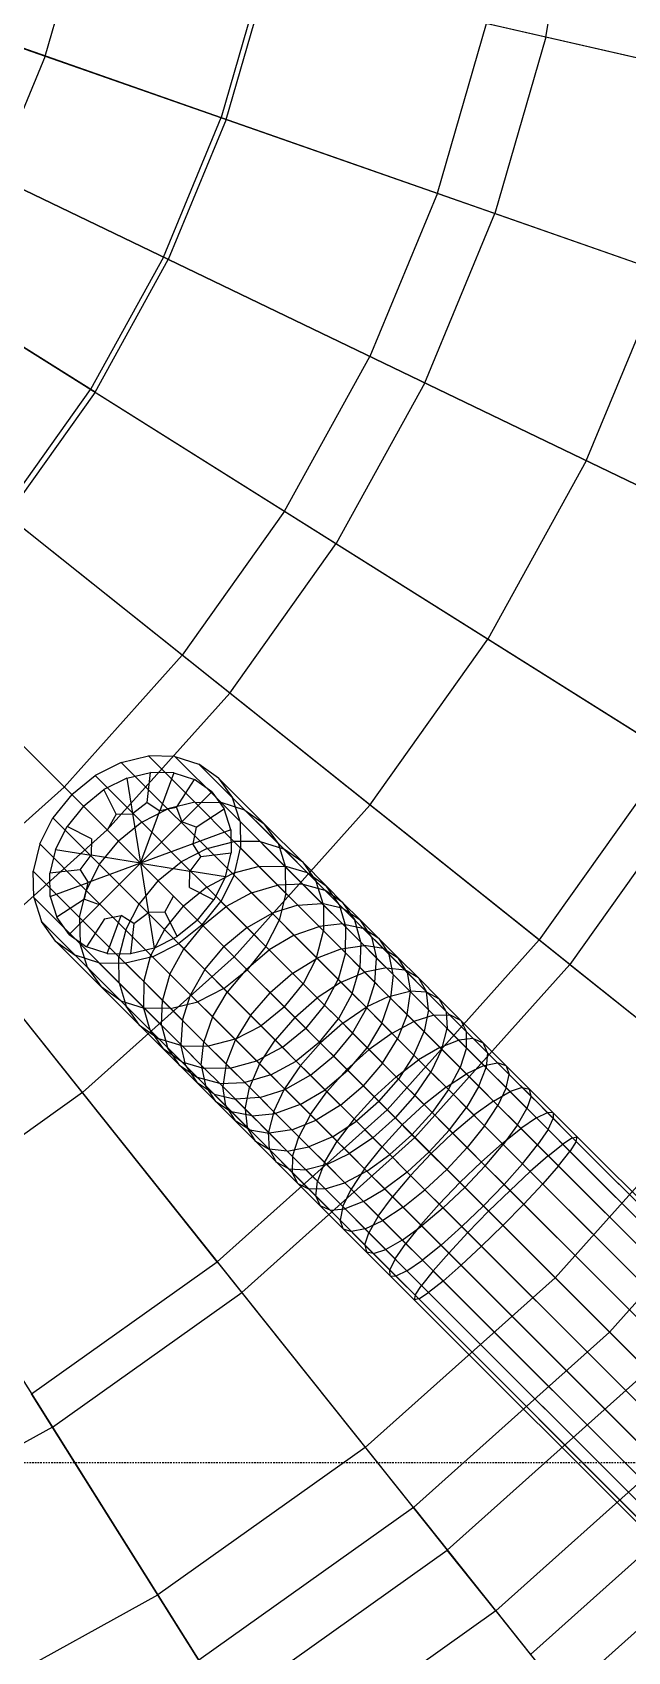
# Model space of a CAD drawing. Extents: x 11992 to 29481, y -6727 to 6811.
# Drawn here: x 18640.3 to 18690.2, y 614.7 to 750.5 of the extents above; entities that cross this region are included whole.
import ezdxf

# ---------------------------------------------------------------- set-up
doc = ezdxf.new("R2010")
doc.units = 0
doc.header["$MEASUREMENT"] = 0
doc.linetypes.add('DASHED', pattern=[19.05, 12.7, -6.35])
doc.layers.get('0').update_dxf_attribs({"color": 8, "linetype": 'CONTINUOUS'})
doc.layers.add('DQ-BEAM-DASH', color=8, linetype='DASHED')

# ---------------------------------------------------------------- blocks, each defined once
blk = doc.blocks.new('MB-B')
at = {"layer": 'DQ-BEAM-DASH', "ltscale": 0.01}
blk.add_line((-12750, 5000), (-11200, 5000), dxfattribs=at)

msp = doc.modelspace()

# ---------------------------------------------------------------- linework, layer by layer
for p, q in [((18735.14, 738.25, -1617.68), (18598.36, 769.47, -1620.33)), ((18683.39, 750.06, -1620.33), (18685.98, 765.23, -1620.33)), ((18596.8, 764.08, -1620.33), (18745.78, 711.95, -1612.74)), ((18718.94, 741.95, -1627.09), (18625.52, 763.27, -1656.74)), ((18641.43, 748.47, -1646.7), (18644.45, 758.95, -1646.7)), ((18736.87, 690.41, -1612.74), (18594.66, 758.9, -1620.33)), ((18656.59, 743.16, -2440.36), (18615.44, 757.56, -1670.43)), ((18659.69, 755.47, -1642.06), (18656.18, 743.31, -1642.06)), ((18656.59, 743.16, -2440.36), (18660.12, 755.37, -2440.36)), ((18591.95, 753.99, -1620.33), (18725.61, 670.01, -1612.74)), ((18632.51, 751.59, -1650.35), (18778.33, 700.56, -1600.71)), ((18674.3, 736.96, -1637.01), (18678.41, 751.2, -1637.01)), ((18651.74, 731.41, -2440.36), (18613.8, 749.68, -1665.53)), ((18683.39, 750.06, -1620.33), (18679.12, 735.28, -1620.33)), ((18682.83, 674.36, -1619.67), (18588.7, 749.42, -1620.33)), ((18641.43, 748.47, -1646.7), (18637.26, 738.39, -1646.7)), ((18584.96, 745.24, -1620.33), (18696.57, 633.64, -1612.74)), ((18645.6, 720.28, -2440.36), (18608.67, 743.48, -1670.43)), ((18651.34, 731.6, -1642.06), (18656.18, 743.31, -1642.06)), ((18656.59, 743.16, -2440.36), (18651.74, 731.41, -2440.36)), ((18655.85, 647.38, -1619.67), (18580.79, 741.5, -1620.33)), ((18637.26, 738.39, -1646.7), (18770.84, 674.05, -1596.71)), ((18674.3, 736.96, -1637.01), (18668.64, 723.27, -1637.01)), ((18673.24, 721.06, -1620.33), (18679.12, 735.28, -1620.33)), ((18623.99, 733.86, -1650.35), (18757.54, 649.95, -1596.71)), ((18651.34, 731.6, -1642.06), (18645.23, 720.52, -1642.06)), ((18645.6, 720.28, -2440.36), (18651.74, 731.41, -2440.36)), ((18686.78, 714.53, -1632.14), (18693.31, 730.31, -1632.14)), ((18661.48, 710.3, -1637.01), (18668.64, 723.27, -1637.01)), ((18673.24, 721.06, -1620.33), (18665.81, 707.59, -1620.33)), ((18685.4, 672.31, -1627.09), (18625.67, 719.94, -1646.7)), ((18637.89, 710.2, -1642.06), (18645.23, 720.52, -1642.06)), ((18645.6, 720.28, -2440.36), (18638.23, 709.92, -2440.36)), ((18589.4, 717.28, -1659.76), (18678.55, 575.38, -1600.71)), ((18686.78, 714.53, -1632.14), (18678.54, 699.59, -1632.14)), ((18618.39, 711.81, -1646.7), (18723.23, 606.98, -1596.71)), ((18661.48, 710.3, -1637.01), (18652.9, 698.23, -1637.01)), ((18656.89, 695.05, -1620.33), (18665.81, 707.59, -1620.33)), ((18668.65, 685.67, -1632.14), (18678.54, 699.59, -1632.14)), ((18643.02, 687.18, -1637.01), (18652.9, 698.23, -1637.01)), ((18656.89, 695.05, -1620.33), (18646.63, 683.58, -1620.33)), ((18647.8, 689.24, -1375.88), (18650.08, 689.79, -1376.81)), ((18660.91, 678.96, -1357.3), (18650.08, 689.79, -1376.81)), ((18652.3, 689.75, -1378.01), (18650.08, 689.79, -1376.81)), ((18652.3, 689.75, -1378.01), (18654.29, 689.11, -1379.41)), ((18652.3, 689.75, -1378.01), (18656.17, 685.87, -1370.72)), ((18693.9, 689.93, -1619.67), (18682.83, 674.36, -1619.67)), ((18647.8, 689.24, -1375.88), (18645.61, 688.14, -1375.3)), ((18657.12, 679.92, -1358.69), (18647.8, 689.24, -1375.88)), ((18648.26, 687.93, -1375.97), (18650.26, 688.4, -1376.78)), ((18649.97, 685.87, -1377.98), (18650.26, 688.4, -1376.78)), ((18652.2, 688.37, -1377.83), (18650.26, 688.4, -1376.78)), ((18652.2, 688.37, -1377.83), (18651.03, 685.19, -1378.9)), ((18652.2, 688.37, -1377.83), (18653.95, 687.81, -1379.06)), ((18661.4, 682, -1366.13), (18654.29, 689.11, -1379.41)), ((18655.94, 687.93, -1380.91), (18654.29, 689.11, -1379.41)), ((18643.02, 687.18, -1637.01), (18631.98, 677.31, -1637.01)), ((18643.65, 686.56, -1375.1), (18645.61, 688.14, -1375.3)), ((18649.51, 684.23, -1367.96), (18645.61, 688.14, -1375.3)), ((18648.26, 687.93, -1375.97), (18646.34, 686.96, -1375.47)), ((18648.26, 687.93, -1375.97), (18650.56, 673.67, -1384.78)), ((18652.43, 685.47, -1379.5), (18653.95, 687.81, -1379.06)), ((18655.39, 686.78, -1380.38), (18653.95, 687.81, -1379.06)), ((18655.94, 687.93, -1380.91), (18657.12, 686.28, -1382.41)), ((18655.94, 687.93, -1380.91), (18659.79, 684.09, -1373.68)), ((18696.69, 688.18, -1627.09), (18685.4, 672.31, -1627.09)), ((18643.65, 686.56, -1375.1), (18642.07, 684.6, -1375.3)), ((18658.3, 671.91, -1350.65), (18643.65, 686.56, -1375.1)), ((18644.63, 685.58, -1375.29), (18646.34, 686.96, -1375.47)), ((18647.36, 684.91, -1377.1), (18646.34, 686.96, -1375.47)), ((18649.97, 685.87, -1377.98), (18648.74, 684.94, -1377.82)), ((18649.41, 680.8, -1380.38), (18655.39, 686.78, -1380.38)), ((18649.97, 685.87, -1377.98), (18651.03, 685.19, -1378.9)), ((18653.97, 685.9, -1369.49), (18651.7, 685.34, -1368.55)), ((18653.97, 685.9, -1369.49), (18656.17, 685.87, -1370.72)), ((18655.39, 686.78, -1380.38), (18656.42, 685.34, -1381.69)), ((18658.15, 685.25, -1372.15), (18656.17, 685.87, -1370.72)), ((18659.44, 682.6, -1364.65), (18656.17, 685.87, -1370.72)), ((18660.95, 682.46, -1375.22), (18657.12, 686.28, -1382.41)), ((18657.76, 684.28, -1383.82), (18657.12, 686.28, -1382.41)), ((18668.65, 685.67, -1632.14), (18657.26, 672.95, -1632.14)), ((18640.96, 682.41, -1375.88), (18642.07, 684.6, -1375.3)), ((18651.43, 675.24, -1358.06), (18642.07, 684.6, -1375.3)), ((18644.63, 685.58, -1375.29), (18643.25, 683.87, -1375.47)), ((18649.41, 680.8, -1380.38), (18644.63, 685.58, -1375.29)), ((18647.36, 684.91, -1377.1), (18646.63, 683.57, -1377.43)), ((18647.36, 684.91, -1377.1), (18648.74, 684.94, -1377.82)), ((18649.41, 680.8, -1380.38), (18651.03, 685.19, -1378.9)), ((18649.51, 684.23, -1367.96), (18651.7, 685.34, -1368.55)), ((18652.43, 685.47, -1379.5), (18651.03, 685.19, -1378.9)), ((18652.43, 685.47, -1379.5), (18652.88, 684.27, -1380.38)), ((18654.08, 683.82, -1381.25), (18652.88, 684.27, -1380.38)), ((18654.08, 683.82, -1381.25), (18656.42, 685.34, -1381.69)), ((18656.98, 683.59, -1382.92), (18656.42, 685.34, -1381.69)), ((18657.76, 684.28, -1383.82), (18657.8, 682.07, -1385.02)), ((18657.76, 684.28, -1383.82), (18661.57, 680.47, -1376.65)), ((18658.15, 685.25, -1372.15), (18659.79, 684.09, -1373.68)), ((18635.16, 673.32, -1620.33), (18646.63, 683.58, -1620.33)), ((18642.28, 681.95, -1375.97), (18643.25, 683.87, -1375.47)), ((18645.3, 682.84, -1377.1), (18643.25, 683.87, -1375.47)), ((18649.51, 684.23, -1367.96), (18647.56, 682.65, -1367.75)), ((18656.98, 683.59, -1382.92), (18649.41, 680.8, -1380.38)), ((18649.51, 684.23, -1367.96), (18652.83, 680.92, -1361.81)), ((18654.08, 683.82, -1381.25), (18653.8, 682.42, -1381.85)), ((18656.98, 683.59, -1382.92), (18657.01, 681.65, -1383.97)), ((18660.95, 682.46, -1375.22), (18659.79, 684.09, -1373.68)), ((18663.01, 680.87, -1367.71), (18659.79, 684.09, -1373.68)), ((18640.96, 682.41, -1375.88), (18640.42, 680.13, -1376.81)), ((18640.96, 682.41, -1375.88), (18644.86, 678.51, -1368.55)), ((18642.28, 681.95, -1375.97), (18641.8, 679.95, -1376.78)), ((18642.28, 681.95, -1375.97), (18645.27, 681.47, -1377.82)), ((18645.3, 682.84, -1377.1), (18645.27, 681.47, -1377.82)), ((18645.98, 680.7, -1367.96), (18647.56, 682.65, -1367.75)), ((18655, 682.04, -1362.42), (18652.83, 680.92, -1361.81)), ((18654.48, 681.36, -1382.77), (18653.8, 682.42, -1381.85)), ((18654.48, 681.36, -1382.77), (18657.01, 681.65, -1383.97)), ((18655, 682.04, -1362.42), (18657.26, 682.61, -1363.39)), ((18656.54, 679.65, -1384.78), (18657.01, 681.65, -1383.97)), ((18659.44, 682.6, -1364.65), (18657.26, 682.61, -1363.39)), ((18657.26, 679.78, -1385.94), (18657.8, 682.07, -1385.02)), ((18661.6, 678.27, -1377.88), (18657.8, 682.07, -1385.02)), ((18659.44, 682.6, -1364.65), (18661.4, 682, -1366.13)), ((18659.44, 682.6, -1364.65), (18661.5, 680.55, -1361.04)), ((18660.95, 682.46, -1375.22), (18661.57, 680.47, -1376.65)), ((18660.95, 682.46, -1375.22), (18664.14, 679.26, -1369.29)), ((18663.01, 680.87, -1367.71), (18661.4, 682, -1366.13)), ((18663.41, 679.99, -1362.58), (18661.4, 682, -1366.13)), ((18644.34, 680.23, -1377.98), (18641.8, 679.95, -1376.78)), ((18644.34, 680.23, -1377.98), (18645.27, 681.47, -1377.82)), ((18644.34, 680.23, -1377.98), (18645.01, 679.18, -1378.9)), ((18645.98, 680.7, -1367.96), (18644.86, 678.51, -1368.55)), ((18649.41, 680.8, -1380.38), (18645.01, 679.18, -1378.9)), ((18649.41, 680.8, -1380.38), (18645.27, 681.47, -1377.82)), ((18649.41, 680.8, -1380.38), (18645.94, 677.33, -1380.38)), ((18649.41, 680.8, -1380.38), (18654.19, 676.02, -1385.46)), ((18649.41, 680.8, -1380.38), (18653.55, 680.13, -1382.93)), ((18650.88, 679.33, -1361.6), (18652.83, 680.92, -1361.81)), ((18654.97, 678.78, -1358.06), (18652.83, 680.92, -1361.81)), ((18654.48, 681.36, -1382.77), (18653.55, 680.13, -1382.93)), ((18659.35, 680.51, -1359.71), (18657.12, 679.92, -1358.69)), ((18659.35, 680.51, -1359.71), (18661.5, 680.55, -1361.04)), ((18664.62, 677.42, -1356.5), (18661.5, 680.55, -1361.04)), ((18663.41, 679.99, -1362.58), (18661.5, 680.55, -1361.04)), ((18664.74, 677.31, -1370.76), (18661.57, 680.47, -1376.65)), ((18661.6, 678.27, -1377.88), (18661.57, 680.47, -1376.65)), ((18663.01, 680.87, -1367.71), (18664.14, 679.26, -1369.29)), ((18663.01, 680.87, -1367.71), (18664.97, 678.9, -1364.24)), ((18640.46, 677.91, -1378.01), (18640.42, 680.13, -1376.81)), ((18644.31, 676.24, -1369.49), (18640.42, 680.13, -1376.81)), ((18641.84, 678.01, -1377.83), (18641.8, 679.95, -1376.78)), ((18641.84, 678.01, -1377.83), (18645.01, 679.18, -1378.9)), ((18644.73, 677.77, -1379.5), (18645.01, 679.18, -1378.9)), ((18650.88, 679.33, -1361.6), (18649.29, 677.38, -1361.81)), ((18653.52, 678.75, -1383.65), (18653.55, 680.13, -1382.93)), ((18656.54, 679.65, -1384.78), (18653.55, 680.13, -1382.93)), ((18654.97, 678.78, -1358.06), (18657.12, 679.92, -1358.69)), ((18656.54, 679.65, -1384.78), (18655.57, 677.73, -1385.28)), ((18657.26, 679.78, -1385.94), (18656.15, 677.59, -1386.52)), ((18658.72, 678.32, -1356.23), (18657.12, 679.92, -1358.69)), ((18665.99, 671.05, -1369.78), (18657.26, 679.78, -1385.94)), ((18658.72, 678.32, -1356.23), (18660.91, 678.96, -1357.3)), ((18663.01, 679.04, -1358.7), (18660.91, 678.96, -1357.3)), ((18662.59, 677.28, -1355.01), (18660.91, 678.96, -1357.3)), ((18663.01, 679.04, -1358.7), (18664.86, 678.54, -1360.34)), ((18663.41, 679.99, -1362.58), (18664.97, 678.9, -1364.24)), ((18663.41, 679.99, -1362.58), (18664.86, 678.54, -1360.34)), ((18664.74, 677.31, -1370.76), (18664.14, 679.26, -1369.29)), ((18666.06, 677.34, -1365.89), (18664.14, 679.26, -1369.29)), ((18666.06, 677.34, -1365.89), (18664.97, 678.9, -1364.24)), ((18666.36, 677.51, -1362.09), (18664.97, 678.9, -1364.24)), ((18640.46, 677.91, -1378.01), (18644.34, 674.03, -1370.72)), ((18640.46, 677.91, -1378.01), (18641.1, 675.91, -1379.41)), ((18641.84, 678.01, -1377.83), (18642.4, 676.26, -1379.06)), ((18644.73, 677.77, -1379.5), (18642.4, 676.26, -1379.06)), ((18644.31, 676.24, -1369.49), (18644.86, 678.51, -1368.55)), ((18644.73, 677.77, -1379.5), (18645.94, 677.33, -1380.38)), ((18650.29, 673.08, -1358.69), (18644.86, 678.51, -1368.55)), ((18651.45, 676.69, -1383.65), (18652.18, 678.02, -1383.33)), ((18654.97, 678.78, -1358.06), (18653.02, 677.19, -1357.83)), ((18653.52, 678.75, -1383.65), (18655.57, 677.73, -1385.28)), ((18654.19, 676.02, -1385.46), (18655.57, 677.73, -1385.28)), ((18654.57, 675.63, -1386.72), (18656.15, 677.59, -1386.52)), ((18654.97, 678.78, -1358.06), (18656.58, 677.16, -1355.55)), ((18659.93, 673.81, -1379.41), (18656.15, 677.59, -1386.52)), ((18658.72, 678.32, -1356.23), (18656.58, 677.16, -1355.55)), ((18658.72, 678.32, -1356.23), (18660.45, 676.6, -1353.87)), ((18661.6, 678.27, -1377.88), (18661.04, 676, -1378.82)), ((18661.6, 678.27, -1377.88), (18664.74, 675.12, -1372.03)), ((18666.41, 676.99, -1358.23), (18664.86, 678.54, -1360.34)), ((18666.36, 677.51, -1362.09), (18664.86, 678.54, -1360.34)), ((18666.36, 677.51, -1362.09), (18667.39, 676.02, -1363.84)), ((18666.36, 677.51, -1362.09), (18667.83, 676.04, -1360.08)), ((18672.29, 626.76, -1621.49), (18631.98, 677.31, -1637.01)), ((18643.43, 674.82, -1380.38), (18642.4, 676.26, -1379.06)), ((18643.43, 674.82, -1380.38), (18645.94, 677.33, -1380.38)), ((18644.31, 676.24, -1369.49), (18647.6, 672.95, -1363.39)), ((18644.31, 676.24, -1369.49), (18644.34, 674.03, -1370.72)), ((18646.38, 676.12, -1381.25), (18644.87, 673.79, -1381.69)), ((18646.38, 676.12, -1381.25), (18647.79, 676.4, -1381.85)), ((18646.62, 673.23, -1382.92), (18647.79, 676.4, -1381.85)), ((18648.84, 675.73, -1382.77), (18647.79, 676.4, -1381.85)), ((18648.17, 675.2, -1362.42), (18649.29, 677.38, -1361.81)), ((18648.84, 675.73, -1382.77), (18650.08, 676.66, -1382.93)), ((18651.45, 676.69, -1383.65), (18650.08, 676.66, -1382.93)), ((18651.43, 675.24, -1358.06), (18653.02, 677.19, -1357.83)), ((18651.45, 676.69, -1383.65), (18652.48, 674.64, -1385.28)), ((18654.65, 675.56, -1355.32), (18656.58, 677.16, -1355.55)), ((18658.34, 675.4, -1353.16), (18656.58, 677.16, -1355.55)), ((18658.34, 675.4, -1353.16), (18660.45, 676.6, -1353.87)), ((18662.59, 677.28, -1355.01), (18660.45, 676.6, -1353.87)), ((18662.29, 674.76, -1351.66), (18660.45, 676.6, -1353.87)), ((18662.59, 677.28, -1355.01), (18664.62, 677.42, -1356.5)), ((18662.59, 677.28, -1355.01), (18664.38, 675.49, -1352.87)), ((18666.41, 676.99, -1358.23), (18664.62, 677.42, -1356.5)), ((18666.34, 675.7, -1354.43), (18664.62, 677.42, -1356.5)), ((18664.74, 677.31, -1370.76), (18664.74, 675.12, -1372.03)), ((18664.74, 677.31, -1370.76), (18666.62, 675.43, -1367.44)), ((18666.06, 677.34, -1365.89), (18666.62, 675.43, -1367.44)), ((18666.06, 677.34, -1365.89), (18667.39, 676.02, -1363.84)), ((18666.41, 676.99, -1358.23), (18667.83, 676.04, -1360.08)), ((18671.56, 671.85, -1352.81), (18666.41, 676.99, -1358.23)), ((18642.28, 674.26, -1380.91), (18641.1, 675.91, -1379.41)), ((18644.96, 672.05, -1372.15), (18641.1, 675.91, -1379.41)), ((18643.43, 674.82, -1380.38), (18644.87, 673.79, -1381.69)), ((18648.17, 675.2, -1362.42), (18647.6, 672.95, -1363.39)), ((18648.84, 675.73, -1382.77), (18648.56, 673.19, -1383.97)), ((18651.43, 675.24, -1358.06), (18650.29, 673.08, -1358.69)), ((18651.43, 675.24, -1358.06), (18653.05, 673.62, -1355.55)), ((18654.19, 676.02, -1385.46), (18652.48, 674.64, -1385.28)), ((18654.57, 675.63, -1386.72), (18652.62, 674.06, -1386.52)), ((18654.65, 675.56, -1355.32), (18653.05, 673.62, -1355.55)), ((18654.57, 675.63, -1386.72), (18658.35, 671.86, -1379.62)), ((18658.34, 675.4, -1353.16), (18656.41, 673.79, -1352.91)), ((18658.34, 675.4, -1353.16), (18660.21, 673.53, -1350.91)), ((18659.93, 673.81, -1379.41), (18661.04, 676, -1378.82)), ((18662.29, 674.76, -1351.66), (18660.21, 673.53, -1350.91)), ((18662.29, 674.76, -1351.66), (18664.38, 675.49, -1352.87)), ((18662.29, 674.76, -1351.66), (18664.22, 672.82, -1349.63)), ((18664.17, 672.87, -1373), (18664.74, 675.12, -1372.03)), ((18666.34, 675.7, -1354.43), (18664.38, 675.49, -1352.87)), ((18666.25, 673.62, -1350.9), (18664.38, 675.49, -1352.87)), ((18666.59, 673.28, -1368.76), (18664.74, 675.12, -1372.03)), ((18666.34, 675.7, -1354.43), (18668.05, 675.35, -1356.26)), ((18666.34, 675.7, -1354.43), (18668.15, 673.9, -1352.54)), ((18666.59, 673.28, -1368.76), (18666.62, 675.43, -1367.44)), ((18667.89, 674.16, -1365.47), (18666.62, 675.43, -1367.44)), ((18671.78, 671.62, -1358.56), (18667.39, 676.02, -1363.84)), ((18667.89, 674.16, -1365.47), (18667.39, 676.02, -1363.84)), ((18668.78, 674.62, -1361.93), (18667.83, 676.04, -1360.08)), ((18669.38, 674.49, -1358.22), (18667.83, 676.04, -1360.08)), ((18669.38, 674.49, -1358.22), (18668.05, 675.35, -1356.26)), ((18642.28, 674.26, -1380.91), (18646.12, 670.42, -1373.68)), ((18642.28, 674.26, -1380.91), (18643.93, 673.09, -1382.41)), ((18647.61, 670.76, -1364.65), (18644.34, 674.03, -1370.72)), ((18644.96, 672.05, -1372.15), (18644.34, 674.03, -1370.72)), ((18646.62, 673.23, -1382.92), (18644.87, 673.79, -1381.69)), ((18650.56, 673.67, -1384.78), (18648.56, 673.19, -1383.97)), ((18650.42, 672.95, -1385.94), (18652.62, 674.06, -1386.52)), ((18650.56, 673.67, -1384.78), (18652.48, 674.64, -1385.28)), ((18651.88, 671.49, -1356.23), (18653.05, 673.62, -1355.55)), ((18656.4, 670.28, -1379.41), (18652.62, 674.06, -1386.52)), ((18654.8, 671.87, -1353.16), (18653.05, 673.62, -1355.55)), ((18654.8, 671.87, -1353.16), (18656.41, 673.79, -1352.91)), ((18658.3, 671.91, -1350.65), (18660.21, 673.53, -1350.91)), ((18659.93, 673.81, -1379.41), (18658.35, 671.86, -1379.62)), ((18659.93, 673.81, -1379.41), (18663.05, 670.69, -1373.61)), ((18664.23, 669.51, -1346.96), (18660.21, 673.53, -1350.91)), ((18666.25, 673.62, -1350.9), (18664.22, 672.82, -1349.63)), ((18666.25, 673.62, -1350.9), (18668.15, 673.9, -1352.54)), ((18666.25, 673.62, -1350.9), (18672.34, 667.52, -1346.08)), ((18667.89, 674.16, -1365.47), (18667.81, 672.06, -1366.87)), ((18667.89, 674.16, -1365.47), (18669.21, 672.84, -1363.66)), ((18670.03, 672.02, -1350.81), (18668.15, 673.9, -1352.54)), ((18669.77, 673.64, -1354.45), (18668.15, 673.9, -1352.54)), ((18668.78, 674.62, -1361.93), (18669.21, 672.84, -1363.66)), ((18669.38, 674.49, -1358.22), (18670.25, 673.15, -1360.17)), ((18669.38, 674.49, -1358.22), (18671.01, 672.87, -1356.51)), ((18669.77, 673.64, -1354.45), (18671.01, 672.87, -1356.51)), ((18670.09, 660.12, -1619.67), (18682.83, 674.36, -1619.67)), ((18682.83, 674.36, -1619.67), (18715.76, 648.1, -1609.56)), ((18645.92, 672.45, -1383.82), (18643.93, 673.09, -1382.41)), ((18647.75, 669.26, -1375.22), (18643.93, 673.09, -1382.41)), ((18644.54, 661.56, -1632.14), (18657.26, 672.95, -1632.14)), ((18644.96, 672.05, -1372.15), (18648.2, 668.81, -1366.13)), ((18644.96, 672.05, -1372.15), (18646.12, 670.42, -1373.68)), ((18645.92, 672.45, -1383.82), (18649.73, 668.64, -1376.65)), ((18645.92, 672.45, -1383.82), (18648.14, 672.41, -1385.02)), ((18646.62, 673.23, -1382.92), (18648.56, 673.19, -1383.97)), ((18647.61, 670.76, -1364.65), (18647.6, 672.95, -1363.39)), ((18651.25, 669.3, -1357.3), (18647.6, 672.95, -1363.39)), ((18650.42, 672.95, -1385.94), (18648.14, 672.41, -1385.02)), ((18651.94, 668.61, -1377.88), (18648.14, 672.41, -1385.02)), ((18649.69, 670.86, -1359.71), (18650.29, 673.08, -1358.69)), ((18651.88, 671.49, -1356.23), (18650.29, 673.08, -1358.69)), ((18659.16, 664.22, -1369.78), (18650.42, 672.95, -1385.94)), ((18662.18, 671.56, -1348.84), (18664.22, 672.82, -1349.63)), ((18664.17, 672.87, -1373), (18663.05, 670.69, -1373.61)), ((18666.23, 670.81, -1347.78), (18664.22, 672.82, -1349.63)), ((18666.59, 673.28, -1368.76), (18665.99, 671.05, -1369.78)), ((18666.59, 673.28, -1368.76), (18667.81, 672.06, -1366.87)), ((18667.17, 669.87, -1367.95), (18667.81, 672.06, -1366.87)), ((18669.07, 670.8, -1365.14), (18667.81, 672.06, -1366.87)), ((18669.07, 670.8, -1365.14), (18669.21, 672.84, -1363.66)), ((18670.59, 671.45, -1362), (18669.21, 672.84, -1363.66)), ((18670.59, 671.45, -1362), (18670.25, 673.15, -1360.17)), ((18671.78, 671.62, -1358.56), (18671.01, 672.87, -1356.51)), ((18672.71, 671.17, -1354.95), (18671.01, 672.87, -1356.51)), ((18672.41, 657.79, -1627.09), (18685.4, 672.31, -1627.09)), ((18685.4, 672.31, -1627.09), (18741.59, 627.51, -1596.71)), ((18647.61, 670.76, -1364.65), (18649.66, 668.71, -1361.04)), ((18647.61, 670.76, -1364.65), (18648.2, 668.81, -1366.13)), ((18649.69, 670.86, -1359.71), (18649.66, 668.71, -1361.04)), ((18651.88, 671.49, -1356.23), (18651.25, 669.3, -1357.3)), ((18651.88, 671.49, -1356.23), (18653.61, 669.76, -1353.87)), ((18654.8, 671.87, -1353.16), (18653.61, 669.76, -1353.87)), ((18654.8, 671.87, -1353.16), (18656.68, 669.99, -1350.91)), ((18656.4, 670.28, -1379.41), (18658.35, 671.86, -1379.62)), ((18658.3, 671.91, -1350.65), (18656.68, 669.99, -1350.91)), ((18658.3, 671.91, -1350.65), (18660.28, 669.93, -1348.57)), ((18661.47, 668.74, -1373.82), (18658.35, 671.86, -1379.62)), ((18662.18, 671.56, -1348.84), (18660.28, 669.93, -1348.57)), ((18661.47, 668.74, -1373.82), (18663.05, 670.69, -1373.61)), ((18664.85, 668.89, -1370.42), (18663.05, 670.69, -1373.61)), ((18666.23, 670.81, -1347.78), (18664.23, 669.51, -1346.96)), ((18664.85, 668.89, -1370.42), (18665.99, 671.05, -1369.78)), ((18667.17, 669.87, -1367.95), (18665.99, 671.05, -1369.78)), ((18666.23, 670.81, -1347.78), (18668.21, 671.66, -1349.1)), ((18666.23, 670.81, -1347.78), (18668.33, 668.71, -1346.12)), ((18670.03, 672.02, -1350.81), (18668.21, 671.66, -1349.1)), ((18669.07, 670.8, -1365.14), (18668.39, 668.66, -1366.29)), ((18669.07, 670.8, -1365.14), (18670.38, 669.48, -1363.56)), ((18670.03, 672.02, -1350.81), (18671.56, 671.85, -1352.81)), ((18670.03, 672.02, -1350.81), (18671.98, 670.07, -1349.27)), ((18670.59, 671.45, -1362), (18670.38, 669.48, -1363.56)), ((18670.59, 671.45, -1362), (18672.04, 670, -1360.48)), ((18673.41, 669.99, -1351.34), (18671.56, 671.85, -1352.81)), ((18672.71, 671.17, -1354.95), (18671.56, 671.85, -1352.81)), ((18671.78, 671.62, -1358.56), (18672.04, 670, -1360.48)), ((18671.78, 671.62, -1358.56), (18673.38, 670.02, -1357.09)), ((18672.71, 671.17, -1354.95), (18673.38, 670.02, -1357.09)), ((18672.71, 671.17, -1354.95), (18674.46, 669.41, -1353.56)), ((18649.34, 667.2, -1367.71), (18646.12, 670.42, -1373.68)), ((18647.75, 669.26, -1375.22), (18646.12, 670.42, -1373.68)), ((18652.93, 667.62, -1355.01), (18653.61, 669.76, -1353.87)), ((18655.45, 667.92, -1351.66), (18653.61, 669.76, -1353.87)), ((18656.4, 670.28, -1379.41), (18654.21, 669.16, -1378.82)), ((18655.45, 667.92, -1351.66), (18656.68, 669.99, -1350.91)), ((18656.4, 670.28, -1379.41), (18659.52, 667.16, -1373.61)), ((18658.64, 668.03, -1348.84), (18656.68, 669.99, -1350.91)), ((18658.64, 668.03, -1348.84), (18660.28, 669.93, -1348.57)), ((18666.71, 663.49, -1343.48), (18660.28, 669.93, -1348.57)), ((18662.34, 667.86, -1346.67), (18664.23, 669.51, -1346.96)), ((18666.37, 667.37, -1345.27), (18664.23, 669.51, -1346.96)), ((18667.17, 669.87, -1367.95), (18666.01, 667.74, -1368.62)), ((18667.17, 669.87, -1367.95), (18668.39, 668.66, -1366.29)), ((18670.24, 669.62, -1347.49), (18668.33, 668.71, -1346.12)), ((18669.65, 667.39, -1364.77), (18670.38, 669.48, -1363.56)), ((18670.24, 669.62, -1347.49), (18671.98, 670.07, -1349.27)), ((18671.76, 668.11, -1362.12), (18670.38, 669.48, -1363.56)), ((18671.76, 668.11, -1362.12), (18672.04, 670, -1360.48)), ((18673.41, 669.99, -1351.34), (18671.98, 670.07, -1349.27)), ((18674, 668.05, -1347.91), (18671.98, 670.07, -1349.27)), ((18676.73, 665.32, -1356.77), (18672.04, 670, -1360.48)), ((18675.04, 668.36, -1355.78), (18673.38, 670.02, -1357.09)), ((18673.55, 668.49, -1359.09), (18673.38, 670.02, -1357.09)), ((18673.41, 669.99, -1351.34), (18674.46, 669.41, -1353.56)), ((18677.31, 666.09, -1348.93), (18673.41, 669.99, -1351.34)), ((18675.04, 668.36, -1355.78), (18674.46, 669.41, -1353.56)), ((18676.28, 667.6, -1352.34), (18674.46, 669.41, -1353.56)), ((18647.75, 669.26, -1375.22), (18650.94, 666.07, -1369.29)), ((18647.75, 669.26, -1375.22), (18649.73, 668.64, -1376.65)), ((18649.34, 667.2, -1367.71), (18648.2, 668.81, -1366.13)), ((18651.67, 665.35, -1360.34), (18648.2, 668.81, -1366.13)), ((18650.22, 666.79, -1362.58), (18649.66, 668.71, -1361.04)), ((18652.79, 665.58, -1356.5), (18649.66, 668.71, -1361.04)), ((18651.94, 668.61, -1377.88), (18649.73, 668.64, -1376.65)), ((18652.9, 665.47, -1370.76), (18649.73, 668.64, -1376.65)), ((18651.17, 667.2, -1358.7), (18651.25, 669.3, -1357.3)), ((18654.72, 665.83, -1352.87), (18651.25, 669.3, -1357.3)), ((18651.94, 668.61, -1377.88), (18654.21, 669.16, -1378.82)), ((18651.94, 668.61, -1377.88), (18655.08, 665.46, -1372.03)), ((18658.64, 668.03, -1348.84), (18657.38, 665.99, -1349.63)), ((18658.64, 668.03, -1348.84), (18660.7, 665.97, -1346.96)), ((18661.47, 668.74, -1373.82), (18659.52, 667.16, -1373.61)), ((18661.47, 668.74, -1373.82), (18665.58, 664.62, -1367.25)), ((18664.85, 668.89, -1370.42), (18663.26, 666.95, -1370.64)), ((18664.85, 668.89, -1370.42), (18666.01, 667.74, -1368.62)), ((18666.37, 667.37, -1345.27), (18668.33, 668.71, -1346.12)), ((18667.19, 666.55, -1367), (18668.39, 668.66, -1366.29)), ((18672.73, 664.31, -1343.41), (18668.33, 668.71, -1346.12)), ((18669.65, 667.39, -1364.77), (18668.39, 668.66, -1366.29)), ((18671.76, 668.11, -1362.12), (18670.97, 666.07, -1363.38)), ((18671.76, 668.11, -1362.12), (18673.19, 666.67, -1360.8)), ((18674, 668.05, -1347.91), (18672.34, 667.52, -1346.08)), ((18673.55, 668.49, -1359.09), (18673.19, 666.67, -1360.8)), ((18674, 668.05, -1347.91), (18675.34, 668.07, -1350.05)), ((18674, 668.05, -1347.91), (18676.08, 665.97, -1346.74)), ((18675.04, 668.36, -1355.78), (18675.12, 666.93, -1357.85)), ((18675.04, 668.36, -1355.78), (18676.75, 666.65, -1354.63)), ((18676.28, 667.6, -1352.34), (18675.34, 668.07, -1350.05)), ((18649.34, 667.2, -1367.71), (18651.31, 665.23, -1364.24)), ((18649.34, 667.2, -1367.71), (18650.94, 666.07, -1369.29)), ((18650.22, 666.79, -1362.58), (18651.31, 665.23, -1364.24)), ((18651.17, 667.2, -1358.7), (18651.67, 665.35, -1360.34)), ((18652.93, 667.62, -1355.01), (18652.79, 665.58, -1356.5)), ((18655.45, 667.92, -1351.66), (18654.72, 665.83, -1352.87)), ((18655.45, 667.92, -1351.66), (18657.38, 665.99, -1349.63)), ((18657.34, 666.03, -1373), (18659.52, 667.16, -1373.61)), ((18661.32, 665.36, -1370.42), (18659.52, 667.16, -1373.61)), ((18662.34, 667.86, -1346.67), (18660.7, 665.97, -1346.96)), ((18661.32, 665.36, -1370.42), (18663.26, 666.95, -1370.64)), ((18664.41, 665.8, -1368.86), (18666.01, 667.74, -1368.62)), ((18666.37, 667.37, -1345.27), (18664.49, 665.72, -1344.97)), ((18667.19, 666.55, -1367), (18666.01, 667.74, -1368.62)), ((18666.37, 667.37, -1345.27), (18668.58, 665.17, -1343.78)), ((18669.65, 667.39, -1364.77), (18668.42, 665.32, -1365.52)), ((18669.65, 667.39, -1364.77), (18670.97, 666.07, -1363.38)), ((18670.5, 666.54, -1344.66), (18672.34, 667.52, -1346.08)), ((18674.51, 665.35, -1344.86), (18672.34, 667.52, -1346.08)), ((18672.34, 664.7, -1362.12), (18673.19, 666.67, -1360.8)), ((18674.68, 665.19, -1359.63), (18673.19, 666.67, -1360.8)), ((18674.68, 665.19, -1359.63), (18675.12, 666.93, -1357.85)), ((18684.01, 659.87, -1349.23), (18676.28, 667.6, -1352.34)), ((18676.28, 667.6, -1352.34), (18676.75, 666.65, -1354.63)), ((18676.73, 665.32, -1356.77), (18676.75, 666.65, -1354.63)), ((18678.51, 664.9, -1353.64), (18676.75, 666.65, -1354.63)), ((18652.9, 665.47, -1370.76), (18650.94, 666.07, -1369.29)), ((18652.87, 664.15, -1365.89), (18650.94, 666.07, -1369.29)), ((18652.69, 663.85, -1362.09), (18651.67, 665.35, -1360.34)), ((18653.22, 663.8, -1358.23), (18651.67, 665.35, -1360.34)), ((18654.51, 663.86, -1354.43), (18652.79, 665.58, -1356.5)), ((18653.22, 663.8, -1358.23), (18652.79, 665.58, -1356.5)), ((18652.9, 665.47, -1370.76), (18654.78, 663.59, -1367.44)), ((18652.9, 665.47, -1370.76), (18655.08, 665.46, -1372.03)), ((18654.51, 663.86, -1354.43), (18654.72, 665.83, -1352.87)), ((18656.59, 663.96, -1350.9), (18654.72, 665.83, -1352.87)), ((18657.34, 666.03, -1373), (18655.08, 665.46, -1372.03)), ((18656.93, 663.62, -1368.76), (18655.08, 665.46, -1372.03)), ((18656.59, 663.96, -1350.9), (18657.38, 665.99, -1349.63)), ((18659.4, 663.97, -1347.78), (18657.38, 665.99, -1349.63)), ((18661.32, 665.36, -1370.42), (18659.16, 664.22, -1369.78)), ((18659.4, 663.97, -1347.78), (18660.7, 665.97, -1346.96)), ((18662.83, 663.84, -1345.27), (18660.7, 665.97, -1346.96)), ((18661.32, 665.36, -1370.42), (18662.47, 664.2, -1368.62)), ((18664.41, 665.8, -1368.86), (18662.47, 664.2, -1368.62)), ((18662.83, 663.84, -1345.27), (18664.49, 665.72, -1344.97)), ((18667.19, 666.55, -1367), (18665.58, 664.62, -1367.25)), ((18666.8, 663.41, -1365.78), (18668.42, 665.32, -1365.52)), ((18667.19, 666.55, -1367), (18668.42, 665.32, -1365.52)), ((18669.71, 664.04, -1364.17), (18668.42, 665.32, -1365.52)), ((18670.5, 666.54, -1344.66), (18668.58, 665.17, -1343.78)), ((18669.71, 664.04, -1364.17), (18670.97, 666.07, -1363.38)), ((18672.34, 664.7, -1362.12), (18670.97, 666.07, -1363.38)), ((18674.51, 665.35, -1344.86), (18672.73, 664.31, -1343.41)), ((18674.51, 665.35, -1344.86), (18676.08, 665.97, -1346.74)), ((18674.51, 665.35, -1344.86), (18681.31, 658.56, -1342.47)), ((18677.31, 666.09, -1348.93), (18676.08, 665.97, -1346.74)), ((18682.6, 659.44, -1344.45), (18676.08, 665.97, -1346.74)), ((18676.73, 665.32, -1356.77), (18676.2, 663.66, -1358.6)), ((18680.08, 661.97, -1355.07), (18676.73, 665.32, -1356.77)), ((18677.31, 666.09, -1348.93), (18678.15, 665.73, -1351.29)), ((18677.31, 666.09, -1348.93), (18679.34, 664.06, -1348.01)), ((18678.51, 664.9, -1353.64), (18678.15, 665.73, -1351.29)), ((18652.87, 664.15, -1365.89), (18651.31, 665.23, -1364.24)), ((18652.69, 663.85, -1362.09), (18651.31, 665.23, -1364.24)), ((18652.87, 664.15, -1365.89), (18654.19, 662.82, -1363.84)), ((18652.87, 664.15, -1365.89), (18654.78, 663.59, -1367.44)), ((18656.59, 663.96, -1350.9), (18656.31, 662.06, -1352.54)), ((18662.69, 657.86, -1346.08), (18656.59, 663.96, -1350.9)), ((18656.93, 663.62, -1368.76), (18659.16, 664.22, -1369.78)), ((18659.4, 663.97, -1347.78), (18658.55, 662, -1349.1)), ((18660.34, 663.04, -1367.95), (18659.16, 664.22, -1369.78)), ((18663.66, 659.71, -1344.66), (18659.4, 663.97, -1347.78)), ((18660.34, 663.04, -1367.95), (18662.47, 664.2, -1368.62)), ((18663.66, 663.02, -1367), (18662.47, 664.2, -1368.62)), ((18663.66, 663.02, -1367), (18665.58, 664.62, -1367.25)), ((18666.8, 663.41, -1365.78), (18665.58, 664.62, -1367.25)), ((18666.71, 663.49, -1343.48), (18668.58, 665.17, -1343.78)), ((18669.71, 664.04, -1364.17), (18668.07, 662.13, -1364.44)), ((18670.85, 662.89, -1342.51), (18668.58, 665.17, -1343.78)), ((18669.71, 664.04, -1364.17), (18671.04, 662.7, -1362.94)), ((18670.85, 662.89, -1342.51), (18672.73, 664.31, -1343.41)), ((18672.34, 664.7, -1362.12), (18671.04, 662.7, -1362.94)), ((18672.34, 664.7, -1362.12), (18673.76, 663.28, -1361)), ((18675.03, 662.01, -1342.37), (18672.73, 664.31, -1343.41)), ((18674.68, 665.19, -1359.63), (18673.76, 663.28, -1361)), ((18674.68, 665.19, -1359.63), (18676.2, 663.66, -1358.6)), ((18678.21, 663.83, -1345.77), (18679.34, 664.06, -1348.01)), ((18678.51, 664.9, -1353.64), (18678.38, 663.66, -1355.84)), ((18678.51, 664.9, -1353.64), (18680.31, 663.09, -1352.82)), ((18681.41, 661.99, -1347.29), (18679.34, 664.06, -1348.01)), ((18680.06, 663.81, -1350.42), (18679.34, 664.06, -1348.01)), ((18652.69, 663.85, -1362.09), (18654.16, 662.37, -1360.08)), ((18652.69, 663.85, -1362.09), (18654.19, 662.82, -1363.84)), ((18653.22, 663.8, -1358.23), (18656.57, 660.44, -1354.45)), ((18653.22, 663.8, -1358.23), (18654.16, 662.37, -1360.08)), ((18656.05, 662.32, -1365.47), (18654.19, 662.82, -1363.84)), ((18657.05, 659.96, -1360.17), (18654.19, 662.82, -1363.84)), ((18654.51, 663.86, -1354.43), (18656.31, 662.06, -1352.54)), ((18654.51, 663.86, -1354.43), (18654.85, 662.16, -1356.26)), ((18656.93, 663.62, -1368.76), (18654.78, 663.59, -1367.44)), ((18656.05, 662.32, -1365.47), (18654.78, 663.59, -1367.44)), ((18656.93, 663.62, -1368.76), (18658.15, 662.4, -1366.87)), ((18660.34, 663.04, -1367.95), (18658.15, 662.4, -1366.87)), ((18660.34, 663.04, -1367.95), (18661.55, 661.82, -1366.29)), ((18662.83, 663.84, -1345.27), (18661.49, 661.88, -1346.12)), ((18663.66, 663.02, -1367), (18661.55, 661.82, -1366.29)), ((18662.83, 663.84, -1345.27), (18665.04, 661.63, -1343.78)), ((18666.17, 660.5, -1364.17), (18663.66, 663.02, -1367)), ((18666.8, 663.41, -1365.78), (18664.89, 661.79, -1365.52)), ((18666.71, 663.49, -1343.48), (18665.04, 661.63, -1343.78)), ((18666.71, 663.49, -1343.48), (18669.01, 661.2, -1342.19)), ((18666.8, 663.41, -1365.78), (18668.07, 662.13, -1364.44)), ((18670.85, 662.89, -1342.51), (18669.01, 661.2, -1342.19)), ((18669.4, 660.81, -1363.23), (18671.04, 662.7, -1362.94)), ((18670.85, 662.89, -1342.51), (18673.19, 660.55, -1341.44)), ((18672.42, 661.32, -1361.85), (18671.04, 662.7, -1362.94)), ((18672.42, 661.32, -1361.85), (18673.76, 663.28, -1361)), ((18675.23, 661.82, -1360.01), (18673.76, 663.28, -1361)), ((18675.03, 662.01, -1342.37), (18676.74, 663.13, -1343.85)), ((18675.23, 661.82, -1360.01), (18676.2, 663.66, -1358.6)), ((18677.77, 662.09, -1357.72), (18676.2, 663.66, -1358.6)), ((18678.21, 663.83, -1345.77), (18676.74, 663.13, -1343.85)), ((18677.77, 662.09, -1357.72), (18678.38, 663.66, -1355.84)), ((18680.06, 663.81, -1350.42), (18680.31, 663.09, -1352.82)), ((18680.08, 661.97, -1355.07), (18680.31, 663.09, -1352.82)), ((18682.15, 661.26, -1352.18), (18680.31, 663.09, -1352.82)), ((18644.54, 661.56, -1632.14), (18630.62, 651.67, -1632.14)), ((18655.72, 660.82, -1358.22), (18654.16, 662.37, -1360.08)), ((18655.59, 661.43, -1361.93), (18654.16, 662.37, -1360.08)), ((18655.72, 660.82, -1358.22), (18654.85, 662.16, -1356.26)), ((18655.59, 661.43, -1361.93), (18657.37, 661, -1363.66)), ((18656.05, 662.32, -1365.47), (18658.15, 662.4, -1366.87)), ((18656.05, 662.32, -1365.47), (18657.37, 661, -1363.66)), ((18656.57, 660.44, -1354.45), (18656.31, 662.06, -1352.54)), ((18658.19, 660.18, -1350.81), (18656.31, 662.06, -1352.54)), ((18659.41, 661.14, -1365.14), (18658.15, 662.4, -1366.87)), ((18658.19, 660.18, -1350.81), (18658.55, 662, -1349.1)), ((18659.41, 661.14, -1365.14), (18661.55, 661.82, -1366.29)), ((18660.58, 659.97, -1347.49), (18661.49, 661.88, -1346.12)), ((18665.51, 657.86, -1362.12), (18661.55, 661.82, -1366.29)), ((18662.81, 660.56, -1364.77), (18664.89, 661.79, -1365.52)), ((18663.66, 659.71, -1344.66), (18665.04, 661.63, -1343.78)), ((18667.32, 659.35, -1342.51), (18665.04, 661.63, -1343.78)), ((18666.17, 660.5, -1364.17), (18668.07, 662.13, -1364.44)), ((18667.32, 659.35, -1342.51), (18669.01, 661.2, -1342.19)), ((18669.4, 660.81, -1363.23), (18668.07, 662.13, -1364.44)), ((18671.36, 658.85, -1341.12), (18669.01, 661.2, -1342.19)), ((18672.42, 661.32, -1361.85), (18670.77, 659.44, -1362.15)), ((18672.42, 661.32, -1361.85), (18673.85, 659.9, -1360.89)), ((18675.03, 662.01, -1342.37), (18673.19, 660.55, -1341.44)), ((18675.23, 661.82, -1360.01), (18673.85, 659.9, -1360.89)), ((18675.03, 662.01, -1342.37), (18677.37, 659.67, -1341.54)), ((18675.23, 661.82, -1360.01), (18676.73, 660.31, -1359.17)), ((18677.77, 662.09, -1357.72), (18676.73, 660.31, -1359.17)), ((18677.77, 662.09, -1357.72), (18679.38, 660.49, -1356.99)), ((18679.01, 660.85, -1343.05), (18680.39, 661.65, -1345)), ((18680.08, 661.97, -1355.07), (18679.38, 660.49, -1356.99)), ((18680.08, 661.97, -1355.07), (18683.58, 658.46, -1354.02)), ((18681.41, 661.99, -1347.29), (18680.39, 661.65, -1345)), ((18681.41, 661.99, -1347.29), (18682.02, 661.86, -1349.73)), ((18681.41, 661.99, -1347.29), (18683.52, 659.88, -1346.76)), ((18682.15, 661.26, -1352.18), (18681.81, 660.24, -1354.46)), ((18682.15, 661.26, -1352.18), (18682.02, 661.86, -1349.73)), ((18682.15, 661.26, -1352.18), (18684.02, 659.38, -1351.71)), ((18698.4, 661.95, -1617.68), (18684.17, 646.04, -1617.68)), ((18655.72, 660.82, -1358.22), (18657.34, 659.2, -1356.51)), ((18655.72, 660.82, -1358.22), (18657.05, 659.96, -1360.17)), ((18670.09, 660.12, -1619.67), (18655.85, 647.38, -1619.67)), ((18656.57, 660.44, -1354.45), (18658.36, 658.65, -1352.81)), ((18656.57, 660.44, -1354.45), (18657.34, 659.2, -1356.51)), ((18658.76, 659.61, -1362), (18657.05, 659.96, -1360.17)), ((18660.19, 656.83, -1357.09), (18657.05, 659.96, -1360.17)), ((18659.41, 661.14, -1365.14), (18657.37, 661, -1363.66)), ((18658.76, 659.61, -1362), (18657.37, 661, -1363.66)), ((18658.19, 660.18, -1350.81), (18660.14, 658.23, -1349.27)), ((18658.19, 660.18, -1350.81), (18658.36, 658.65, -1352.81)), ((18658.76, 659.61, -1362), (18660.72, 659.82, -1363.56)), ((18659.41, 661.14, -1365.14), (18660.72, 659.82, -1363.56)), ((18660.58, 659.97, -1347.49), (18660.14, 658.23, -1349.27)), ((18662.81, 660.56, -1364.77), (18660.72, 659.82, -1363.56)), ((18662.1, 658.45, -1362.12), (18660.72, 659.82, -1363.56)), ((18666.17, 660.5, -1364.17), (18664.14, 659.24, -1363.38)), ((18666.17, 660.5, -1364.17), (18667.51, 659.16, -1362.94)), ((18669.4, 660.81, -1363.23), (18667.51, 659.16, -1362.94)), ((18669.4, 660.81, -1363.23), (18670.77, 659.44, -1362.15)), ((18671.36, 658.85, -1341.12), (18673.19, 660.55, -1341.44)), ((18672.17, 658.03, -1361.2), (18673.85, 659.9, -1360.89)), ((18675.58, 658.16, -1340.6), (18673.19, 660.55, -1341.44)), ((18675.31, 658.44, -1360.07), (18673.85, 659.9, -1360.89)), ((18675.31, 658.44, -1360.07), (18676.73, 660.31, -1359.17)), ((18678.26, 658.78, -1358.47), (18676.73, 660.31, -1359.17)), ((18679.01, 660.85, -1343.05), (18677.37, 659.67, -1341.54)), ((18678.26, 658.78, -1358.47), (18679.38, 660.49, -1356.99)), ((18681.01, 658.85, -1356.41), (18679.38, 660.49, -1356.99)), ((18681.01, 658.85, -1356.41), (18681.81, 660.24, -1354.46)), ((18682.6, 659.44, -1344.45), (18683.52, 659.88, -1346.76)), ((18684.01, 659.87, -1349.23), (18683.52, 659.88, -1346.76)), ((18685.64, 657.76, -1346.44), (18683.52, 659.88, -1346.76)), ((18684.01, 659.87, -1349.23), (18684.02, 659.38, -1351.71)), ((18684.01, 659.87, -1349.23), (18686.03, 657.85, -1348.93)), ((18658.59, 658.43, -1358.56), (18657.34, 659.2, -1356.51)), ((18659.04, 657.5, -1354.95), (18657.34, 659.2, -1356.51)), ((18664.12, 652.89, -1348.93), (18658.36, 658.65, -1352.81)), ((18659.04, 657.5, -1354.95), (18658.36, 658.65, -1352.81)), ((18658.76, 659.61, -1362), (18660.21, 658.16, -1360.48)), ((18662.1, 658.45, -1362.12), (18664.14, 659.24, -1363.38)), ((18663.66, 659.71, -1344.66), (18662.69, 657.86, -1346.08)), ((18663.66, 659.71, -1344.66), (18668.19, 655.18, -1342.37)), ((18665.51, 657.86, -1362.12), (18667.51, 659.16, -1362.94)), ((18667.32, 659.35, -1342.51), (18665.9, 657.48, -1343.41)), ((18667.32, 659.35, -1342.51), (18669.66, 657.02, -1341.44)), ((18668.89, 657.78, -1361.85), (18667.51, 659.16, -1362.94)), ((18668.89, 657.78, -1361.85), (18670.77, 659.44, -1362.15)), ((18671.36, 658.85, -1341.12), (18669.66, 657.02, -1341.44)), ((18672.17, 658.03, -1361.2), (18670.77, 659.44, -1362.15)), ((18678.6, 651.61, -1339.3), (18671.36, 658.85, -1341.12)), ((18675.58, 658.16, -1340.6), (18677.37, 659.67, -1341.54)), ((18678.26, 658.78, -1358.47), (18676.8, 656.95, -1359.39)), ((18754.8, 582.24, -1341.81), (18677.37, 659.67, -1341.54)), ((18678.26, 658.78, -1358.47), (18681.44, 655.6, -1357.52)), ((18679.74, 657.3, -1340.95), (18681.31, 658.56, -1342.47)), ((18681.01, 658.85, -1356.41), (18679.82, 657.22, -1357.92)), ((18681.01, 658.85, -1356.41), (18682.7, 657.17, -1356)), ((18682.6, 659.44, -1344.45), (18681.31, 658.56, -1342.47)), ((18683.6, 656.26, -1342.13), (18681.31, 658.56, -1342.47)), ((18682.6, 659.44, -1344.45), (18684.81, 657.23, -1344.12)), ((18683.58, 658.46, -1354.02), (18684.02, 659.38, -1351.71)), ((18685.95, 657.46, -1351.43), (18684.02, 659.38, -1351.71)), ((18672.41, 657.79, -1627.09), (18657.9, 644.8, -1627.09)), ((18658.59, 658.43, -1358.56), (18660.21, 658.16, -1360.48)), ((18659.04, 657.5, -1354.95), (18662.61, 653.93, -1352.34)), ((18659.04, 657.5, -1354.95), (18660.19, 656.83, -1357.09)), ((18662.16, 656.21, -1347.91), (18660.14, 658.23, -1349.27)), ((18660.22, 656.79, -1351.34), (18660.14, 658.23, -1349.27)), ((18662.1, 658.45, -1362.12), (18660.21, 658.16, -1360.48)), ((18661.72, 656.65, -1359.09), (18660.21, 658.16, -1360.48)), ((18662.1, 658.45, -1362.12), (18663.53, 657.01, -1360.8)), ((18662.16, 656.21, -1347.91), (18662.69, 657.86, -1346.08)), ((18664.85, 655.7, -1344.86), (18662.69, 657.86, -1346.08)), ((18665.51, 657.86, -1362.12), (18663.53, 657.01, -1360.8)), ((18664.85, 655.7, -1344.86), (18665.9, 657.48, -1343.41)), ((18665.51, 657.86, -1362.12), (18666.93, 656.44, -1361)), ((18668.89, 657.78, -1361.85), (18666.93, 656.44, -1361)), ((18668.89, 657.78, -1361.85), (18670.31, 656.36, -1360.89)), ((18672.17, 658.03, -1361.2), (18670.31, 656.36, -1360.89)), ((18676.6, 653.61, -1359.19), (18672.17, 658.03, -1361.2)), ((18675.31, 658.44, -1360.07), (18673.62, 656.59, -1360.39)), ((18675.58, 658.16, -1340.6), (18673.77, 656.44, -1340.28)), ((18675.31, 658.44, -1360.07), (18676.8, 656.95, -1359.39)), ((18675.58, 658.16, -1340.6), (18756.84, 576.9, -1342.35)), ((18679.74, 657.3, -1340.95), (18677.99, 655.75, -1340)), ((18678.32, 655.43, -1358.86), (18679.82, 657.22, -1357.92)), ((18681.44, 655.6, -1357.52), (18682.7, 657.17, -1356)), ((18683.58, 658.46, -1354.02), (18682.7, 657.17, -1356)), ((18751.15, 588.71, -1355.99), (18682.7, 657.17, -1356)), ((18683.58, 658.46, -1354.02), (18685.41, 656.63, -1353.75)), ((18683.6, 656.26, -1342.13), (18684.81, 657.23, -1344.12)), ((18685.64, 657.76, -1346.44), (18684.81, 657.23, -1344.12)), ((18753.42, 588.62, -1344.44), (18684.81, 657.23, -1344.12)), ((18685.95, 657.46, -1351.43), (18685.41, 656.63, -1353.75)), ((18685.64, 657.76, -1346.44), (18686.03, 657.85, -1348.93)), ((18760.05, 583.35, -1348.79), (18685.64, 657.76, -1346.44)), ((18685.95, 657.46, -1351.43), (18686.03, 657.85, -1348.93)), ((18758.87, 584.54, -1353.5), (18685.95, 657.46, -1351.43)), ((18753.85, 590.03, -1349.23), (18686.03, 657.85, -1348.93)), ((18703.44, 657.92, -1621.49), (18688.73, 641.48, -1621.49)), ((18661.72, 656.65, -1359.09), (18660.19, 656.83, -1357.09)), ((18661.84, 655.17, -1355.78), (18660.19, 656.83, -1357.09)), ((18660.22, 656.79, -1351.34), (18660.79, 655.74, -1353.56)), ((18661.72, 656.65, -1359.09), (18663.53, 657.01, -1360.8)), ((18661.72, 656.65, -1359.09), (18663.28, 655.09, -1357.85)), ((18662.16, 656.21, -1347.91), (18662.14, 654.87, -1350.05)), ((18662.16, 656.21, -1347.91), (18664.24, 654.13, -1346.74)), ((18665.02, 655.53, -1359.63), (18663.53, 657.01, -1360.8)), ((18665.02, 655.53, -1359.63), (18666.93, 656.44, -1361)), ((18668.39, 654.98, -1360.01), (18666.93, 656.44, -1361)), ((18668.19, 655.18, -1342.37), (18669.66, 657.02, -1341.44)), ((18668.39, 654.98, -1360.01), (18670.31, 656.36, -1360.89)), ((18672.05, 654.62, -1340.6), (18669.66, 657.02, -1341.44)), ((18671.77, 654.9, -1360.07), (18670.31, 656.36, -1360.89)), ((18671.77, 654.9, -1360.07), (18673.62, 656.59, -1360.39)), ((18672.05, 654.62, -1340.6), (18673.77, 656.44, -1340.28)), ((18675.09, 655.11, -1359.71), (18676.8, 656.95, -1359.39)), ((18676.19, 654.01, -1339.67), (18677.99, 655.75, -1340)), ((18678.32, 655.43, -1358.86), (18676.8, 656.95, -1359.39)), ((18683.6, 656.26, -1342.13), (18682.09, 654.95, -1340.6)), ((18759.31, 580.55, -1344.71), (18683.6, 656.26, -1342.13)), ((18684.45, 655.42, -1355.74), (18685.41, 656.63, -1353.75)), ((18755.12, 586.93, -1354.66), (18685.41, 656.63, -1353.75)), ((18661.84, 655.17, -1355.78), (18660.79, 655.74, -1353.56)), ((18661.84, 655.17, -1355.78), (18663.55, 653.46, -1354.63)), ((18661.84, 655.17, -1355.78), (18663.28, 655.09, -1357.85)), ((18662.61, 653.93, -1352.34), (18662.14, 654.87, -1350.05)), ((18665.02, 655.53, -1359.63), (18663.28, 655.09, -1357.85)), ((18664.89, 653.48, -1356.77), (18663.28, 655.09, -1357.85)), ((18664.85, 655.7, -1344.86), (18664.24, 654.13, -1346.74)), ((18671.65, 648.9, -1342.47), (18664.85, 655.7, -1344.86)), ((18665.02, 655.53, -1359.63), (18666.54, 654, -1358.6)), ((18668.39, 654.98, -1360.01), (18666.54, 654, -1358.6)), ((18668.19, 655.18, -1342.37), (18667.08, 653.47, -1343.85)), ((18747.97, 575.4, -1341.81), (18668.19, 655.18, -1342.37)), ((18668.39, 654.98, -1360.01), (18669.89, 653.48, -1359.17)), ((18671.77, 654.9, -1360.07), (18669.89, 653.48, -1359.17)), ((18672.05, 654.62, -1340.6), (18670.54, 652.83, -1341.54)), ((18671.77, 654.9, -1360.07), (18673.26, 653.41, -1359.39)), ((18765.56, 561.11, -1353.32), (18672.05, 654.62, -1340.6)), ((18675.09, 655.11, -1359.71), (18673.26, 653.41, -1359.39)), ((18678.32, 655.43, -1358.86), (18676.6, 653.61, -1359.19)), ((18678.32, 655.43, -1358.86), (18679.89, 653.85, -1358.47)), ((18681.44, 655.6, -1357.52), (18679.89, 653.85, -1358.47)), ((18680.39, 653.36, -1339.64), (18682.09, 654.95, -1340.6)), ((18749.58, 587.46, -1357.52), (18681.44, 655.6, -1357.52)), ((18684.45, 655.42, -1355.74), (18683.13, 653.91, -1357.27)), ((18662.61, 653.93, -1352.34), (18664.48, 652.06, -1351.29)), ((18662.61, 653.93, -1352.34), (18663.55, 653.46, -1354.63)), ((18664.89, 653.48, -1356.77), (18663.55, 653.46, -1354.63)), ((18670.83, 646.18, -1351.71), (18663.55, 653.46, -1354.63)), ((18664.12, 652.89, -1348.93), (18664.24, 654.13, -1346.74)), ((18666.37, 652, -1345.77), (18664.24, 654.13, -1346.74)), ((18664.89, 653.48, -1356.77), (18666.54, 654, -1358.6)), ((18668.24, 650.13, -1355.07), (18664.89, 653.48, -1356.77)), ((18666.37, 652, -1345.77), (18667.08, 653.47, -1343.85)), ((18668.11, 652.44, -1357.72), (18666.54, 654, -1358.6)), ((18668.11, 652.44, -1357.72), (18669.89, 653.48, -1359.17)), ((18671.43, 651.95, -1358.47), (18669.89, 653.48, -1359.17)), ((18671.43, 651.95, -1358.47), (18673.26, 653.41, -1359.39)), ((18674.78, 651.89, -1358.86), (18673.26, 653.41, -1359.39)), ((18676.19, 654.01, -1339.67), (18674.46, 652.21, -1340)), ((18674.78, 651.89, -1358.86), (18676.6, 653.61, -1359.19)), ((18750.57, 579.64, -1360.25), (18676.6, 653.61, -1359.19)), ((18678.15, 652.05, -1358.8), (18679.89, 653.85, -1358.47)), ((18680.39, 653.36, -1339.64), (18678.6, 651.61, -1339.3)), ((18750.22, 583.52, -1359.04), (18679.89, 653.85, -1358.47)), ((18681.54, 652.2, -1358.23), (18683.13, 653.91, -1357.27)), ((18664.12, 652.89, -1348.93), (18666.15, 650.87, -1348.01)), ((18664.12, 652.89, -1348.93), (18664.48, 652.06, -1351.29)), ((18670.34, 646.2, -1349.23), (18664.48, 652.06, -1351.29)), ((18665.31, 651.7, -1353.64), (18664.48, 652.06, -1351.29)), ((18665.31, 651.7, -1353.64), (18666.55, 651.82, -1355.84)), ((18666.37, 652, -1345.77), (18666.15, 650.87, -1348.01)), ((18666.37, 652, -1345.77), (18668.56, 649.81, -1345)), ((18668.11, 652.44, -1357.72), (18666.55, 651.82, -1355.84)), ((18668.11, 652.44, -1357.72), (18671.35, 649.2, -1356.41)), ((18669.35, 651.19, -1343.05), (18670.54, 652.83, -1341.54)), ((18671.43, 651.95, -1358.47), (18669.72, 650.83, -1356.99)), ((18671.43, 651.95, -1358.47), (18674.61, 648.77, -1357.52)), ((18672.91, 650.47, -1340.95), (18674.46, 652.21, -1340)), ((18674.78, 651.89, -1358.86), (18672.99, 650.38, -1357.92)), ((18674.78, 651.89, -1358.86), (18676.35, 650.32, -1358.47)), ((18678.15, 652.05, -1358.8), (18676.35, 650.32, -1358.47)), ((18681.54, 652.2, -1358.23), (18679.79, 650.41, -1358.56)), ((18666.39, 650.15, -1350.42), (18666.15, 650.87, -1348.01)), ((18668.22, 648.79, -1347.29), (18666.15, 650.87, -1348.01)), ((18668.24, 650.13, -1355.07), (18669.72, 650.83, -1356.99)), ((18669.35, 651.19, -1343.05), (18668.56, 649.81, -1345)), ((18671.35, 649.2, -1356.41), (18672.99, 650.38, -1357.92)), ((18672.91, 650.47, -1340.95), (18671.65, 648.9, -1342.47)), ((18674.61, 648.77, -1357.52), (18676.35, 650.32, -1358.47)), ((18678, 648.67, -1358.23), (18676.35, 650.32, -1358.47)), ((18676.85, 649.82, -1339.64), (18678.6, 651.61, -1339.3)), ((18678, 648.67, -1358.23), (18679.79, 650.41, -1358.56)), ((18678.6, 651.61, -1339.3), (18755.16, 575.05, -1342.04)), ((18666.39, 650.15, -1350.42), (18667.11, 649.9, -1352.82)), ((18668.24, 650.13, -1355.07), (18667.11, 649.9, -1352.82)), ((18668.22, 648.79, -1347.29), (18668.56, 649.81, -1345)), ((18668.24, 650.13, -1355.07), (18669.97, 648.4, -1354.46)), ((18672.98, 645.39, -1344.12), (18668.56, 649.81, -1345)), ((18671.35, 649.2, -1356.41), (18669.97, 648.4, -1354.46)), ((18671.35, 649.2, -1356.41), (18673.04, 647.51, -1356)), ((18676.85, 649.82, -1339.64), (18675.26, 648.11, -1340.6)), ((18668.22, 648.79, -1347.29), (18670.32, 646.69, -1346.76)), ((18668.22, 648.79, -1347.29), (18668.35, 648.19, -1349.73)), ((18668.95, 648.06, -1352.18), (18668.35, 648.19, -1349.73)), ((18668.95, 648.06, -1352.18), (18669.97, 648.4, -1354.46)), ((18671.75, 646.62, -1354.02), (18669.97, 648.4, -1354.46)), ((18670.76, 647.61, -1344.45), (18670.32, 646.69, -1346.76)), ((18670.76, 647.61, -1344.45), (18671.65, 648.9, -1342.47)), ((18673.94, 646.61, -1342.13), (18671.65, 648.9, -1342.47)), ((18674.61, 648.77, -1357.52), (18673.04, 647.51, -1356)), ((18673.94, 646.61, -1342.13), (18675.26, 648.11, -1340.6)), ((18742.75, 580.62, -1357.52), (18674.61, 648.77, -1357.52)), ((18678, 648.67, -1358.23), (18676.3, 647.08, -1357.27)), ((18744.3, 582.37, -1358.47), (18678, 648.67, -1358.23)), ((18640.27, 636.31, -1619.67), (18655.85, 647.38, -1619.67)), ((18655.85, 647.38, -1619.67), (18675.13, 623.19, -1615.12)), ((18670.34, 646.2, -1349.23), (18670.32, 646.69, -1346.76)), ((18672.44, 644.57, -1346.44), (18670.32, 646.69, -1346.76)), ((18671.75, 646.62, -1354.02), (18670.83, 646.18, -1351.71)), ((18671.75, 646.62, -1354.02), (18673.04, 647.51, -1356)), ((18671.75, 646.62, -1354.02), (18673.57, 644.79, -1353.75)), ((18673.94, 646.61, -1342.13), (18672.98, 645.39, -1344.12)), ((18674.79, 645.76, -1355.74), (18673.04, 647.51, -1356)), ((18742.87, 577.67, -1342.47), (18673.94, 646.61, -1342.13)), ((18674.79, 645.76, -1355.74), (18676.3, 647.08, -1357.27)), ((18668.26, 631.81, -1617.68), (18684.17, 646.04, -1617.68)), ((18670.34, 646.2, -1349.23), (18672.36, 644.18, -1348.93)), ((18670.34, 646.2, -1349.23), (18670.83, 646.18, -1351.71)), ((18672.75, 644.26, -1351.43), (18670.83, 646.18, -1351.71)), ((18672.44, 644.57, -1346.44), (18672.98, 645.39, -1344.12)), ((18741.58, 576.79, -1344.44), (18672.98, 645.39, -1344.12)), ((18674.79, 645.76, -1355.74), (18673.57, 644.79, -1353.75)), ((18741.49, 579.06, -1355.99), (18674.79, 645.76, -1355.74)), ((18642.02, 633.52, -1627.09), (18657.9, 644.8, -1627.09)), ((18672.44, 644.57, -1346.44), (18672.36, 644.18, -1348.93)), ((18672.75, 644.26, -1351.43), (18672.36, 644.18, -1348.93)), ((18743.17, 573.37, -1349.96), (18672.36, 644.18, -1348.93)), ((18746.86, 570.15, -1348.79), (18672.44, 644.57, -1346.44)), ((18672.75, 644.26, -1351.43), (18673.57, 644.79, -1353.75)), ((18745.67, 571.34, -1353.5), (18672.75, 644.26, -1351.43)), ((18743.28, 575.09, -1354.66), (18673.57, 644.79, -1353.75)), ((18672.29, 626.76, -1621.49), (18688.73, 641.48, -1621.49)), ((18691.96, 638.25, -1615.12), (18675.13, 623.19, -1615.12)), ((18665.6, 596.01, -1604.58), (18640.27, 636.31, -1619.67)), ((18642.02, 633.52, -1627.09), (18624.97, 624.12, -1627.09)), ((18679.19, 618.1, -1612.74), (18696.57, 633.64, -1612.74)), ((18668.26, 631.81, -1617.68), (18650.87, 619.45, -1617.68)), ((18699.87, 630.34, -1609.56), (18682.1, 614.45, -1609.56)), ((18672.29, 626.76, -1621.49), (18654.3, 613.98, -1621.49)), ((18672.29, 626.76, -1621.49), (18684.89, 610.96, -1615.66)), ((18703.03, 627.18, -1615.66), (18684.89, 610.96, -1615.66)), ((18656.73, 610.11, -1615.12), (18675.13, 623.19, -1615.12)), ((18679.19, 618.1, -1612.74), (18675.13, 623.19, -1615.12)), ((18632.18, 609.14, -1617.68), (18650.87, 619.45, -1617.68)), ((18679.19, 618.1, -1612.74), (18660.2, 604.59, -1612.74)), ((18679.19, 618.1, -1612.74), (18685.52, 610.17, -1604.58))]:
    msp.add_line(p, q)

# ---------------------------------------------------------------- block references
msp.add_blockref('MB-B', (30099.61, -4369.45))

doc.saveas('drawing.dxf')
